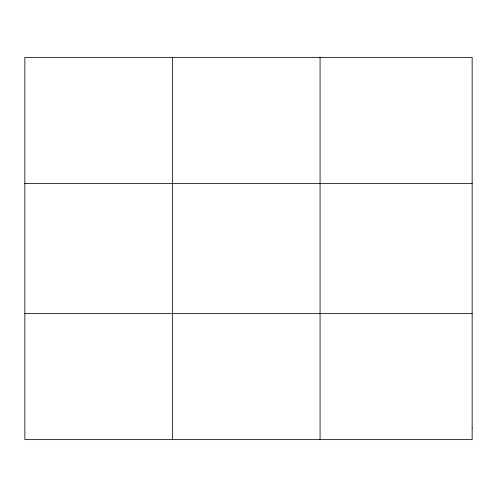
<?xml version="1.0" encoding="UTF-8"?>
<svg xmlns="http://www.w3.org/2000/svg" width="497" height="497" viewBox="0 0 497 497"><rect width="100%" height="100%" fill="white"/><g stroke="black" fill="none" stroke-linecap="round" stroke-linejoin="round"><path stroke-width="0.75" d="M172.459 57.366L172.459 439.634M320.068 57.366L320.068 439.634M24.85 183.517L472.15 183.517M24.85 313.483L472.15 313.483M472.15 428.166L472.15 439.634L24.85 439.634L24.85 57.366L472.15 57.366L472.15 428.166"/></g></svg>
